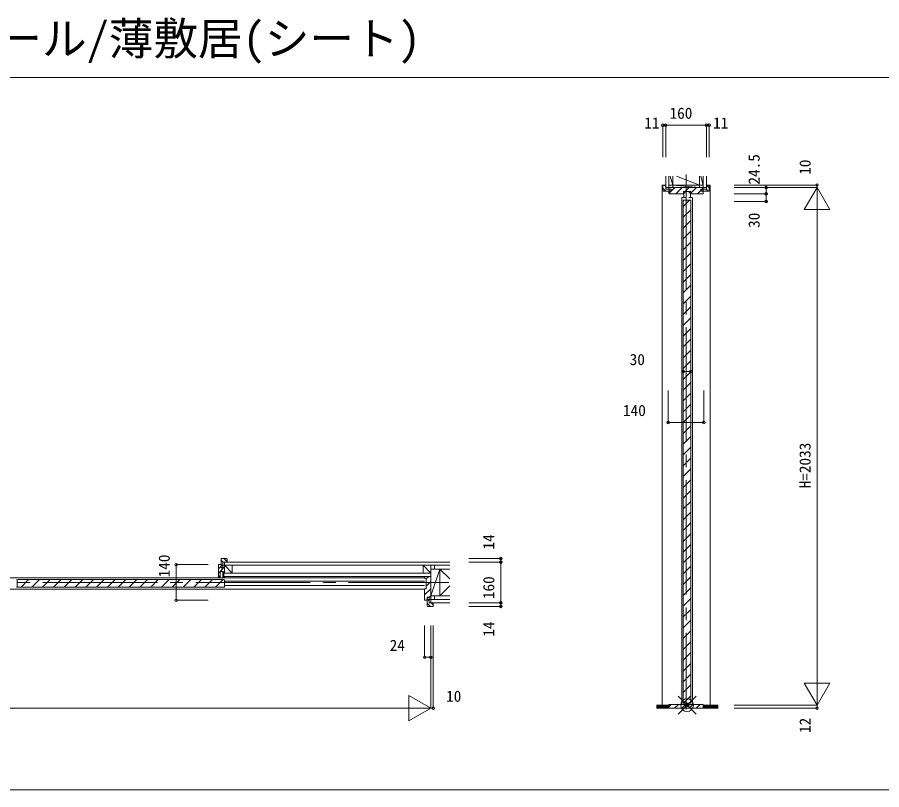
# Model space of a CAD drawing. Units: millimetres, scale not verified. Extents: x -14341 to 14341, y -10000 to 10000.
# Drawn here: x -839 to 2555, y -10000 to -6966 of the extents above; entities that cross this region are included whole.
import ezdxf
from ezdxf.enums import TextEntityAlignment as Align

# ---------------------------------------------------------------- set-up
doc = ezdxf.new("R2010")
doc.units = ezdxf.units.MM
doc.header["$LTSCALE"] = 50
doc.linetypes.add('CHAIN2', pattern=[12, 9, -1, 1, -1])
for name, color, linetype, lineweight in [('0-0_0', 7, 'Continuous', 9), ('0-2_YKK_ZWAK', 7, 'Continuous', 9), ('0-3_YKK_11', 4, 'Continuous', 18), ('0-4_YKK_12', 4, 'Continuous', 18), ('0-5_YKK_13', 2, 'Continuous', 18), ('0-6_YKK_D', 1, 'Continuous', 18)]:
    doc.layers.add(name, color=color, linetype=linetype, lineweight=lineweight)
doc.layers.add('0-1_USER1', color=7, linetype='Continuous')
doc.styles.add('ＭＳ ゴシック', font='')
doc.styles.get('ＭＳ ゴシック').set_extended_font_data('MS Gothic')

msp = doc.modelspace()

# ---------------------------------------------------------------- linework, layer by layer
at = {"layer": '0-0_0'}
for p, q in [((-14340.51, -7202.5), (14159.49, -7202.5)), ((-14340.51, -10000), (14340.51, -10000))]:
    msp.add_line(p, q, dxfattribs=at)
at = {"layer": '0-2_YKK_ZWAK'}
for p, q in [((1707.3, -7635), (1707.3, -7590)), ((1719.8, -7590), (1719.8, -7625)), ((1719.8, -7590.38), (1719.8, -7625)), ((1734.8, -7590.38), (1734.8, -7625)), ((1749.64, -7590), (1839.8, -7625)), ((1839.8, -7590.38), (1839.8, -7625)), ((1854.8, -7625), (1845.42, -7590)), ((1854.8, -7625), (1854.8, -7590)), ((1854.8, -7590.38), (1854.8, -7625)), ((1867.3, -7635), (1867.3, -7590)), ((1707.09, -7625), (1707.3, -7625.22)), ((1719.8, -7625), (1734.8, -7625)), ((1734.8, -7625), (1839.8, -7635)), ((1734.8, -7625), (1734.8, -7635)), ((1734.8, -7625), (1839.8, -7625)), ((1734.8, -7635), (1839.8, -7635)), ((1839.8, -7625), (1839.8, -7635)), ((1839.8, -7625), (1854.8, -7625)), ((-24.69, -9106), (-24.69, -9118.5)), ((859.57, -9106), (-24.69, -9106)), ((859.57, -9118.5), (-24.69, -9118.5)), ((-24.69, -9118.5), (5.31, -9118.5)), ((5.31, -9149.5), (5.31, -9118.5)), ((754.81, -9118.5), (784.81, -9118.5)), ((784.81, -9149.5), (784.81, -9118.5)), ((799.81, -9118.5), (799.81, -9133.5)), ((-27.69, -9162), (-27.69, -9149.5)), ((784.81, -9149.5), (-27.69, -9149.5)), ((784.81, -9162), (-27.69, -9162)), ((-24.69, -9149.5), (5.31, -9149.5)), ((754.81, -9149.5), (784.81, -9149.5)), ((820.81, -9133.5), (784.81, -9238.5)), ((784.81, -9133.5), (784.81, -9238.5)), ((820.81, -9133.5), (784.81, -9133.5)), ((820.81, -9133.5), (820.81, -9238.5)), ((859.23, -9171.93), (820.81, -9133.5)), ((820.81, -9133.5), (820.81, -9238.5)), ((859.57, -9133.5), (820.81, -9133.5)), ((859.57, -9199.74), (820.81, -9238.5)), ((820.81, -9238.5), (784.81, -9238.5)), ((784.81, -9253.5), (859.57, -9253.5)), ((799.81, -9238.5), (799.81, -9253.5)), ((859.57, -9238.5), (820.81, -9238.5)), ((1719.8, -9668), (1671.28, -9668)), ((1671.28, -9671), (1719.8, -9671)), ((1913.35, -9668), (1854.8, -9668)), ((1854.8, -9671), (1913.35, -9671)), ((1671.28, -9674), (1719.8, -9674)), ((1671.28, -9677), (1719.8, -9677)), ((1913.35, -9680), (1671.28, -9680)), ((1854.8, -9674), (1913.35, -9674)), ((1854.8, -9677), (1913.35, -9677))]:
    msp.add_line(p, q, dxfattribs=at)
at = {"layer": '0-2_YKK_ZWAK', "linetype": 'CHAIN2'}
for p, q in [((1787.3, -7583.76), (1787.3, -9685.24)), ((-2538.13, -9186), (856.27, -9186))]:
    msp.add_line(p, q, dxfattribs=at)
at = {"layer": '0-2_YKK_ZWAK'}
for points in [[(1719.8, -7590), (1719.8, -7635), (1707.3, -7635)], [(1734.8, -7590), (1734.8, -7625), (1725.42, -7590)], [(1839.8, -7590), (1839.8, -7625), (1734.8, -7625)], [(1854.8, -7590), (1854.8, -7635), (1867.3, -7635)], [(-24.69, -9149.5), (-24.69, -9118.5), (5.31, -9149.5)], [(754.81, -9149.5), (754.81, -9118.5), (784.81, -9149.5)], [(859.57, -9266), (784.81, -9266), (784.81, -9253.5)]]:
    msp.add_lwpolyline(points, dxfattribs=at)
at = {"layer": '0-3_YKK_11'}
for p, q in [((1696.3, -7627), (1696.3, -7647)), ((1696.3, -7636.84), (1708.46, -7649)), ((1701.43, -7625), (1707.3, -7630.87)), ((1720.17, -7658.16), (1743.33, -7635)), ((1747.61, -7659), (1771.61, -7635)), ((1784.3, -7650.6), (1799.9, -7635)), ((1805.9, -7657.28), (1828.18, -7635)), ((1850.16, -7641.3), (1854.8, -7636.66)), ((1867.3, -7625.29), (1878.3, -7636.29)), ((1878.3, -7627), (1878.3, -7647)), ((1717.93, -7641.5), (1725.43, -7649)), ((1768.5, -7659.2), (1778.2, -7659.2)), ((1775.9, -7659), (1776.7, -7658.19)), ((1781.9, -7655.7), (1781.9, -7650.6)), ((1782.8, -7650.6), (1799.8, -7650.6)), ((1782.8, -7650.6), (1799.8, -7650.6)), ((1800.7, -7650.6), (1800.7, -7655.7)), ((1814.1, -7659.2), (1804.4, -7659.2)), ((1832.46, -7659), (1845.3, -7646.16)), ((1849.58, -7641.5), (1857.08, -7649)), ((1866.55, -7641.5), (1874.05, -7649)), ((1770.3, -9665), (1770.3, -7674.38)), ((1785.1, -7674.2), (1772.5, -7674.2)), ((1776.3, -7709.41), (1800.72, -7685)), ((1776.3, -7685), (1806.3, -7685)), ((1776.3, -9660), (1776.3, -7685)), ((1797.5, -7674.2), (1810.1, -7674.2)), ((1806.3, -9660), (1806.3, -7685)), ((1812.3, -9665), (1812.3, -7674.38)), ((1776.3, -7751.84), (1806.3, -7721.84)), ((1776.3, -7794.27), (1806.3, -7764.27)), ((1776.3, -7836.69), (1806.3, -7806.69)), ((1776.3, -7879.12), (1806.3, -7849.12)), ((1776.3, -7921.55), (1806.3, -7891.55)), ((1776.3, -7963.97), (1806.3, -7933.97)), ((1776.3, -8006.4), (1806.3, -7976.4)), ((1776.3, -8048.83), (1806.3, -8018.83)), ((1776.3, -8091.25), (1806.3, -8061.25)), ((1776.3, -8133.68), (1806.3, -8103.68)), ((1776.3, -8176.11), (1806.3, -8146.11)), ((1776.3, -8218.53), (1806.3, -8188.53)), ((1776.3, -8260.96), (1806.3, -8230.96)), ((1776.3, -8303.38), (1806.3, -8273.38)), ((1776.3, -8345.81), (1806.3, -8315.81)), ((1776.3, -8388.24), (1806.3, -8358.24)), ((1776.3, -8430.66), (1806.3, -8400.66)), ((1776.3, -8473.09), (1806.3, -8443.09)), ((1776.3, -8515.52), (1806.3, -8485.52)), ((1776.3, -8557.94), (1806.3, -8527.94)), ((1776.3, -8600.37), (1806.3, -8570.37)), ((1776.3, -8642.8), (1806.3, -8612.8)), ((1776.3, -8685.22), (1806.3, -8655.22)), ((1776.3, -8727.65), (1806.3, -8697.65)), ((1776.3, -8770.08), (1806.3, -8740.08)), ((1776.3, -8812.5), (1806.3, -8782.5)), ((1776.3, -8854.93), (1806.3, -8824.93)), ((1776.3, -8897.35), (1806.3, -8867.35)), ((1776.3, -8939.78), (1806.3, -8909.78)), ((1776.3, -8982.21), (1806.3, -8952.21)), ((1776.3, -9024.63), (1806.3, -8994.63)), ((1776.3, -9067.06), (1806.3, -9037.06)), ((1776.3, -9109.49), (1806.3, -9079.49)), ((1776.3, -9151.91), (1806.3, -9121.91)), ((1776.3, -9194.34), (1806.3, -9164.34)), ((1776.3, -9236.77), (1806.3, -9206.77)), ((1776.3, -9279.19), (1806.3, -9249.19)), ((1776.3, -9321.62), (1806.3, -9291.62)), ((1776.3, -9364.04), (1806.3, -9334.04)), ((1776.3, -9406.47), (1806.3, -9376.47)), ((1776.3, -9448.9), (1806.3, -9418.9)), ((1776.3, -9491.32), (1806.3, -9461.32)), ((1776.3, -9533.75), (1806.3, -9503.75)), ((1776.3, -9576.18), (1806.3, -9546.18)), ((1776.3, -9618.6), (1806.3, -9588.6)), ((1777.34, -9660), (1806.3, -9631.03)), ((1719.8, -9674.37), (1729.17, -9665)), ((1719.8, -9668), (1719.8, -9680)), ((1742.45, -9680), (1757.45, -9665)), ((1770.74, -9680), (1784.1, -9666.64)), ((1776.3, -9660), (1806.3, -9660)), ((1785.4, -9669.3), (1797.2, -9669.3)), ((1799.02, -9680), (1814.02, -9665)), ((1827.31, -9680), (1842.31, -9665)), ((1854.8, -9668), (1854.8, -9680))]:
    msp.add_line(p, q, dxfattribs=at)
for points in [[(1698.3, -7625), (1693.3, -7625), (1693.3, -9668)], [(1698.3, -7649), (1728.3, -7649), (1728.3, -7641.5), (1707.3, -7641.5), (1707.3, -7625), (1698.3, -7625)], [(1854.8, -7635), (1719.8, -7635), (1719.8, -7640.3), (1720.8, -7641.3), (1729.3, -7641.3), (1729.3, -7649), (1726.8, -7649), (1719.8, -7649), (1719.8, -7657)], [(1854.8, -7657), (1854.8, -7649), (1847.8, -7649), (1845.3, -7649), (1845.3, -7641.3), (1853.8, -7641.3), (1854.8, -7640.3), (1854.8, -7635)], [(1876.3, -7649), (1846.3, -7649), (1846.3, -7641.5), (1867.3, -7641.5), (1867.3, -7625), (1876.3, -7625)], [(1876.3, -7625), (1881.3, -7625), (1881.3, -9668)], [(1721.8, -7659), (1776.2, -7659), (1776.7, -7658.5), (1776.7, -7650.6), (1782.8, -7650.6), (1799.8, -7650.6), (1805.9, -7650.6), (1805.9, -7658.5), (1806.4, -7659), (1852.8, -7659)], [(1783.9, -7655.7), (1778.2, -7655.7), (1778.2, -7674.2)], [(1798.7, -7655.7), (1804.4, -7655.7), (1804.4, -7674.2)], [(1847.8, -9680), (1726.8, -9680), (1719.8, -9680), (1719.8, -9667)], [(1721.8, -9665), (1783.6, -9665), (1784.1, -9665.5), (1784.1, -9671.7), (1784.1, -9672.8), (1798.5, -9672.8), (1798.5, -9671.7), (1798.5, -9665.5), (1799, -9665), (1852.8, -9665)], [(1782.77, -9663.8), (1785.4, -9663.8), (1785.4, -9672.8)], [(1785.4, -9667.8), (1789.6, -9667.8), (1789.6, -9666)], [(1793, -9666), (1793, -9667.8), (1797.2, -9667.8)], [(1797.2, -9672.8), (1797.2, -9663.8), (1799.84, -9663.8)], [(1854.8, -9667), (1854.8, -9680), (1847.8, -9680)]]:
    msp.add_lwpolyline(points, dxfattribs=at)
for centre, radius, start, end in [((1698.3, -7627), 2, 90.00001, 179.99999), ((1876.3, -7627), 2, 0.00001, 89.99999), ((1698.3, -7647), 2, 180.00001, 269.99999), ((1721.8, -7657), 2, 180.00001, 269.99999), ((1852.8, -7657), 2, 270.00001, 359.99999), ((1876.3, -7647), 2, 270.00001, 359.99999), ((1721.8, -9667), 2, 90.00001, 179.99999), ((1791.3, -9666), 1.7, 359.99999, 180.00001), ((1852.8, -9667), 2, 0.00001, 89.99999)]:
    msp.add_arc(centre, radius, start, end, dxfattribs=at)
at = {"layer": '0-4_YKK_12'}
for p, q in [((-38.69, -9127), (-38.69, -9094)), ((-36.69, -9092), (-16.69, -9092)), ((-27.72, -9092), (-14.69, -9105.02)), ((-48.69, -9167), (-48.69, -9118)), ((-48.69, -9132.04), (-38.69, -9122.04)), ((-48.69, -9149.01), (-24.69, -9125.01)), ((-38.69, -9098), (-30.69, -9106)), ((-38.69, -9114.97), (-31.19, -9122.47)), ((-48.69, -9165.98), (-41.44, -9158.73)), ((-31.94, -9149.23), (-24.69, -9141.98)), ((-31.94, -9166.2), (-27.69, -9161.95)), ((-24.69, -9162), (760.81, -9162)), ((766.81, -9171.96), (776.77, -9162)), ((-2438.19, -9167.5), (760.81, -9167.5)), ((-838.69, -9177.85), (-838.69, -9201.55)), ((-838.69, -9178.15), (-838.69, -9201.55)), ((-838.69, -9201.7), (-838.69, -9178.3)), ((-835.39, -9174.85), (-27.99, -9174.85)), ((-824.04, -9204.85), (-794.04, -9174.85)), ((-781.61, -9204.85), (-751.61, -9174.85)), ((-739.18, -9204.85), (-709.18, -9174.85)), ((-696.76, -9204.85), (-666.76, -9174.85)), ((-654.33, -9204.85), (-624.33, -9174.85)), ((-611.9, -9204.85), (-581.9, -9174.85)), ((-569.48, -9204.85), (-539.48, -9174.85)), ((-527.05, -9204.85), (-497.05, -9174.85)), ((-484.62, -9204.85), (-454.62, -9174.85)), ((-442.2, -9204.85), (-412.2, -9174.85)), ((-399.77, -9204.85), (-369.77, -9174.85)), ((-357.35, -9204.85), (-327.35, -9174.85)), ((-314.92, -9204.85), (-284.92, -9174.85)), ((-272.49, -9204.85), (-242.49, -9174.85)), ((-230.07, -9204.85), (-200.07, -9174.85)), ((-187.64, -9204.85), (-157.64, -9174.85)), ((-145.21, -9204.85), (-115.21, -9174.85)), ((-102.79, -9204.85), (-72.79, -9174.85)), ((-60.36, -9204.85), (-30.36, -9174.85)), ((-24.69, -9201.55), (-24.69, -9178.15)), ((-24.69, -9181.5), (760.81, -9181.5)), ((761.81, -9169), (764.81, -9169)), ((766.81, -9171), (766.81, -9209)), ((766.81, -9200.25), (784.81, -9182.25)), ((-2438.19, -9212.5), (760.81, -9212.5)), ((-835.39, -9204.85), (-27.99, -9204.85)), ((-24.69, -9198.5), (760.81, -9198.5)), ((760.81, -9234.53), (784.81, -9210.53)), ((760.81, -9212), (760.81, -9254)), ((764.81, -9211), (761.81, -9211)), ((767.63, -9256), (770.81, -9252.82)), ((770.81, -9245), (770.81, -9278)), ((770.81, -9250.06), (778.31, -9257.56)), ((778.51, -9245.12), (784.81, -9238.82)), ((786.75, -9266), (794.81, -9274.06)), ((770.81, -9267.03), (783.77, -9280)), ((772.81, -9280), (792.81, -9280))]:
    msp.add_line(p, q, dxfattribs=at)
for points in [[(-14.69, -9094), (-14.69, -9106), (-31.19, -9106), (-31.19, -9127), (-38.69, -9127)], [(-46.69, -9116), (-38.69, -9116), (-38.69, -9123), (-38.69, -9128), (-30.99, -9128), (-30.99, -9119.5), (-29.99, -9118.5), (-24.69, -9118.5), (-24.69, -9149), (-27.69, -9149), (-27.69, -9162), (-24.69, -9162), (-24.69, -9167), (-31.94, -9167), (-31.94, -9162.25), (-31.94, -9143.5), (-41.44, -9143.5), (-41.44, -9162.25), (-41.44, -9167), (-48.69, -9167)], [(784.81, -9253.5), (784.81, -9162), (767.81, -9162), (760.81, -9162), (760.81, -9168)], [(762.81, -9256), (770.81, -9256), (770.81, -9249), (770.81, -9244), (778.51, -9244), (778.51, -9252.5), (779.51, -9253.5), (784.81, -9253.5)], [(794.81, -9278), (794.81, -9266), (778.31, -9266), (778.31, -9245), (770.81, -9245)]]:
    msp.add_lwpolyline(points, dxfattribs=at)
for centre, radius, start, end in [((-36.69, -9094), 2, 90.00001, 179.99999), ((-16.69, -9094), 2, 0.00001, 89.99999), ((-46.69, -9118), 2, 90.00001, 179.99999), ((-841.99, -9178.3), 3.3, 0, 90), ((-835.39, -9178.15), 3.3, 90, 180), ((-27.99, -9178.15), 3.3, 0, 90), ((761.81, -9168), 1, 180.00001, 269.99999), ((764.81, -9171), 2, 0.00001, 89.99999), ((-841.99, -9201.7), 3.3, 270, 0), ((-835.39, -9201.55), 3.3, 180, 270), ((-27.99, -9201.55), 3.3, 270, 0), ((761.81, -9212), 1, 90.00001, 179.99999), ((764.81, -9209), 2, 270.00001, 359.99999), ((762.81, -9254), 2, 180.00001, 269.99999), ((772.81, -9278), 2, 180.00001, 269.99999), ((792.81, -9278), 2, 270.00001, 359.99999)]:
    msp.add_arc(centre, radius, start, end, dxfattribs=at)
at = {"layer": '0-5_YKK_13'}
for p, q in [((1696.3, -7390), (1696.3, -7515)), ((1707.3, -7390), (1696.3, -7390)), ((1707.3, -7390), (1707.3, -7515)), ((1707.3, -7390), (1867.3, -7390)), ((1867.3, -7390), (1867.3, -7515)), ((1867.3, -7390), (1878.3, -7390)), ((1878.3, -7390), (1878.3, -7515)), ((1976.49, -7625), (2301.49, -7625)), ((1976.49, -7635), (2301.49, -7635)), ((2251.49, -7721.6), (2301.49, -7635)), ((2301.49, -7625), (2301.49, -9668)), ((2301.49, -7635), (2351.49, -7721.6)), ((2101.49, -7659.5), (2101.49, -7689.5)), ((1976.49, -7689.5), (2101.49, -7689.5)), ((2251.49, -7721.6), (2351.49, -7721.6)), ((1776.3, -8357.51), (1806.3, -8357.51)), ((1717.3, -8557.51), (1717.3, -8432.51)), ((1857.3, -8557.51), (1857.3, -8432.51)), ((1717.3, -8557.51), (1857.3, -8557.51)), ((934.57, -9092), (1059.57, -9092)), ((1059.57, -9106), (1059.57, -9092)), ((-214.69, -9116), (-89.69, -9116)), ((-214.69, -9116), (-214.69, -9256)), ((934.57, -9106), (1059.57, -9106)), ((1059.57, -9106), (1059.57, -9266)), ((-214.69, -9256), (-89.69, -9256)), ((934.57, -9266), (1059.57, -9266)), ((1059.57, -9266), (1059.57, -9280)), ((934.57, -9280), (1059.57, -9280)), ((784.81, -9355), (784.81, -9680)), ((794.81, -9355), (794.81, -9680)), ((2251.49, -9581.4), (2351.49, -9581.4)), ((2251.49, -9581.4), (2301.49, -9668)), ((2301.49, -9668), (2351.49, -9581.4)), ((698.21, -9630), (698.21, -9730)), ((698.21, -9630), (784.81, -9680)), ((1976.49, -9668), (2301.49, -9668)), ((2301.49, -9668), (2301.49, -9680)), ((-2462.19, -9680), (784.81, -9680)), ((698.21, -9730), (784.81, -9680)), ((784.81, -9680), (794.81, -9680)), ((1976.49, -9680), (2301.49, -9680))]:
    msp.add_line(p, q, dxfattribs=at)
for points in [[(1976.49, -7659.5), (2101.49, -7659.5), (2101.49, -7635)], [(760.81, -9355), (760.81, -9480), (784.81, -9480)]]:
    msp.add_lwpolyline(points, dxfattribs=at)
for centre in [(1696.3, -7390), (1707.3, -7390), (1867.3, -7390), (1878.3, -7390), (2101.49, -7635), (2301.49, -7625), (2101.49, -7659.5), (2101.49, -7689.5), (1776.3, -8357.51), (1806.3, -8357.51), (1717.3, -8557.51), (1857.3, -8557.51), (1059.57, -9092), (-214.69, -9116), (1059.57, -9106), (-214.69, -9256), (1059.57, -9266), (1059.57, -9280), (760.81, -9480), (784.81, -9480), (794.81, -9680), (2301.49, -9680)]:
    msp.add_circle(centre, 5, dxfattribs=at)
at = {"layer": '0-6_YKK_D'}
for p, q in [((1755.95, -9703.36), (1826.66, -9632.64)), ((1755.95, -9632.64), (1826.66, -9703.36))]:
    msp.add_line(p, q, dxfattribs=at)
msp.add_circle((1791.3, -9668), 25, dxfattribs=at)

# ---------------------------------------------------------------- texts
at = {"layer": '0-1_USER1', "style": 'ＭＳ ゴシック'}
msp.add_text('枠見込み140/ラウンドレール/薄敷居(シート)', height=128.3, dxfattribs=at).set_placement((-2840.51, -7152.5), align=Align.BOTTOM_LEFT)
at = {"layer": '0-5_YKK_13', "style": 'ＭＳ ゴシック'}
for s, p in [('160', (1722.3, -7378)), ('11', (1622.87, -7416.62)), ('11', (1893.44, -7416.52)), ('30', (1565.88, -8345.51)), ('140', (1539.59, -8545.51)), ('24', (623.52, -9468)), ('10', (845.06, -9668))]:
    msp.add_text(s, height=43.99, dxfattribs=at).set_placement(p, align=Align.BOTTOM_LEFT)
for s, p in [('24.5', (2089.49, -7623.25)), ('10', (2289.67, -7584.84)), ('30', (2089.49, -7793.47)), ('H=2033', (2289.49, -8816.5)), ('14', (1047.57, -9056.6)), ('140', (-226.69, -9166.16)), ('160', (1047.57, -9251.53)), ('14', (1047.57, -9399)), ('12', (2289.67, -9777.3))]:
    msp.add_text(s, height=43.99, rotation=90, dxfattribs=at).set_placement(p, align=Align.BOTTOM_LEFT)

doc.saveas('drawing.dxf')
